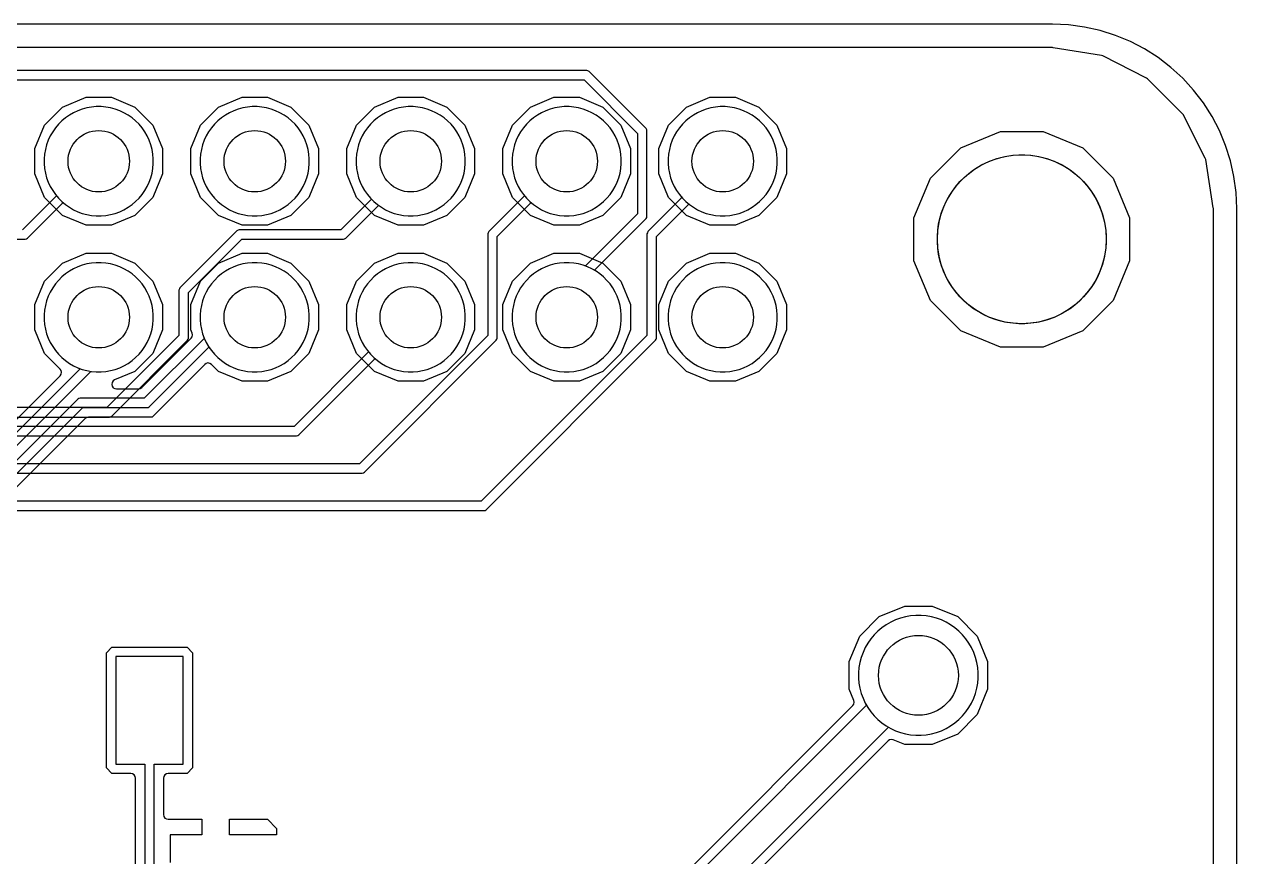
# Model space of a CAD drawing. Header units: millimetres. Extents: x 0 to 65, y 0 to 56.
# Drawn here: x 45.26 to 65, y 42.45 to 56 of the extents above; entities that cross this region are included whole.
import ezdxf

# ---------------------------------------------------------------- set-up
doc = ezdxf.new("R2010")
doc.units = ezdxf.units.MM

msp = doc.modelspace()

# ---------------------------------------------------------------- linework, layer by layer
at = {"layer": '16_copper'}
for points in [[(40.628, 55.093), (54.375, 55.093), (55.245, 54.223), (55.245, 52.914), (54.396, 52.065), (54.358, 52.079), (54.283, 52.099), (54.206, 52.112), (54.129, 52.119), (54.051, 52.119), (53.974, 52.112), (53.897, 52.099), (53.822, 52.079), (53.749, 52.052), (53.679, 52.019), (53.612, 51.98), (53.548, 51.936), (53.489, 51.886), (53.434, 51.831), (53.384, 51.772), (53.34, 51.708), (53.301, 51.641), (53.268, 51.571), (53.241, 51.498), (53.221, 51.423), (53.208, 51.346), (53.201, 51.269), (53.201, 51.191), (53.208, 51.114), (53.221, 51.037), (53.241, 50.962), (53.268, 50.889), (53.301, 50.819), (53.34, 50.752), (53.384, 50.688), (53.434, 50.629), (53.489, 50.574), (53.548, 50.524), (53.612, 50.48), (53.679, 50.441), (53.749, 50.408), (53.822, 50.381), (53.897, 50.361), (53.974, 50.348), (54.051, 50.341), (54.129, 50.341), (54.206, 50.348), (54.283, 50.361), (54.358, 50.381), (54.431, 50.408), (54.501, 50.441), (54.568, 50.48), (54.632, 50.524), (54.691, 50.574), (54.746, 50.629), (54.796, 50.688), (54.84, 50.752), (54.879, 50.819), (54.912, 50.889), (54.939, 50.962), (54.959, 51.037), (54.972, 51.114), (54.979, 51.191), (54.979, 51.269), (54.972, 51.346), (54.959, 51.423), (54.939, 51.498), (54.912, 51.571), (54.879, 51.641), (54.84, 51.708), (54.796, 51.772), (54.746, 51.831), (54.691, 51.886), (54.632, 51.936), (54.568, 51.98), (54.542, 51.996), (55.382, 52.836), (55.392, 52.853), (55.397, 52.873), (55.397, 54.264), (55.392, 54.284), (55.382, 54.301), (54.454, 55.23), (54.436, 55.24), (54.417, 55.245), (40.628, 55.245)], [(35.447, 49.606), (46.644, 49.606), (46.664, 49.611), (46.681, 49.621), (47.915, 50.855), (47.925, 50.872), (47.93, 50.892), (47.93, 51.632), (48.8, 52.502), (50.454, 52.502), (50.474, 52.507), (50.491, 52.517), (51.026, 53.052), (51.072, 53.02), (51.139, 52.981), (51.209, 52.948), (51.282, 52.921), (51.357, 52.901), (51.434, 52.888), (51.511, 52.881), (51.589, 52.881), (51.666, 52.888), (51.743, 52.901), (51.818, 52.921), (51.891, 52.948), (51.961, 52.981), (52.028, 53.02), (52.092, 53.064), (52.151, 53.114), (52.206, 53.169), (52.256, 53.228), (52.3, 53.292), (52.339, 53.359), (52.372, 53.429), (52.399, 53.502), (52.419, 53.577), (52.432, 53.654), (52.439, 53.731), (52.439, 53.809), (52.432, 53.886), (52.419, 53.963), (52.399, 54.038), (52.372, 54.111), (52.339, 54.181), (52.3, 54.248), (52.256, 54.312), (52.206, 54.371), (52.151, 54.426), (52.092, 54.476), (52.028, 54.52), (51.961, 54.559), (51.891, 54.592), (51.818, 54.619), (51.743, 54.639), (51.666, 54.652), (51.589, 54.659), (51.511, 54.659), (51.434, 54.652), (51.357, 54.639), (51.282, 54.619), (51.209, 54.592), (51.139, 54.559), (51.072, 54.52), (51.008, 54.476), (50.949, 54.426), (50.894, 54.371), (50.844, 54.312), (50.8, 54.248), (50.761, 54.181), (50.728, 54.111), (50.701, 54.038), (50.681, 53.963), (50.668, 53.886), (50.661, 53.809), (50.661, 53.731), (50.668, 53.654), (50.681, 53.577), (50.701, 53.502), (50.728, 53.429), (50.761, 53.359), (50.8, 53.292), (50.844, 53.228), (50.894, 53.169), (50.911, 53.152), (50.413, 52.654), (48.758, 52.654), (48.739, 52.649), (48.721, 52.639), (47.793, 51.71), (47.783, 51.693), (47.777, 51.674), (47.777, 50.933), (46.603, 49.759), (35.447, 49.759)], [(37.522, 48.692), (50.759, 48.692), (50.779, 48.697), (50.796, 48.707), (52.944, 50.855), (52.954, 50.872), (52.959, 50.892), (52.959, 52.546), (53.509, 53.097), (53.548, 53.064), (53.612, 53.02), (53.679, 52.981), (53.749, 52.948), (53.822, 52.921), (53.897, 52.901), (53.974, 52.888), (54.051, 52.881), (54.129, 52.881), (54.206, 52.888), (54.283, 52.901), (54.358, 52.921), (54.431, 52.948), (54.501, 52.981), (54.568, 53.02), (54.632, 53.064), (54.691, 53.114), (54.746, 53.169), (54.796, 53.228), (54.84, 53.292), (54.879, 53.359), (54.912, 53.429), (54.939, 53.502), (54.959, 53.577), (54.972, 53.654), (54.979, 53.731), (54.979, 53.809), (54.972, 53.886), (54.959, 53.963), (54.939, 54.038), (54.912, 54.111), (54.879, 54.181), (54.84, 54.248), (54.796, 54.312), (54.746, 54.371), (54.691, 54.426), (54.632, 54.476), (54.568, 54.52), (54.501, 54.559), (54.431, 54.592), (54.358, 54.619), (54.283, 54.639), (54.206, 54.652), (54.129, 54.659), (54.051, 54.659), (53.974, 54.652), (53.897, 54.639), (53.822, 54.619), (53.749, 54.592), (53.679, 54.559), (53.612, 54.52), (53.548, 54.476), (53.489, 54.426), (53.434, 54.371), (53.384, 54.312), (53.34, 54.248), (53.301, 54.181), (53.268, 54.111), (53.241, 54.038), (53.221, 53.963), (53.208, 53.886), (53.201, 53.809), (53.201, 53.731), (53.208, 53.654), (53.221, 53.577), (53.241, 53.502), (53.268, 53.429), (53.301, 53.359), (53.34, 53.292), (53.384, 53.228), (53.403, 53.206), (52.822, 52.625), (52.812, 52.607), (52.807, 52.588), (52.807, 50.933), (50.718, 48.844), (37.48, 48.844)], [(40.628, 48.082), (52.74, 48.082), (52.76, 48.087), (52.777, 48.097), (55.535, 50.855), (55.545, 50.872), (55.55, 50.892), (55.55, 52.546), (56.077, 53.074), (56.088, 53.064), (56.152, 53.02), (56.219, 52.981), (56.289, 52.948), (56.362, 52.921), (56.437, 52.901), (56.514, 52.888), (56.591, 52.881), (56.669, 52.881), (56.746, 52.888), (56.823, 52.901), (56.898, 52.921), (56.971, 52.948), (57.041, 52.981), (57.108, 53.02), (57.172, 53.064), (57.231, 53.114), (57.286, 53.169), (57.336, 53.228), (57.38, 53.292), (57.419, 53.359), (57.452, 53.429), (57.479, 53.502), (57.499, 53.577), (57.512, 53.654), (57.519, 53.731), (57.519, 53.809), (57.512, 53.886), (57.499, 53.963), (57.479, 54.038), (57.452, 54.111), (57.419, 54.181), (57.38, 54.248), (57.336, 54.312), (57.286, 54.371), (57.231, 54.426), (57.172, 54.476), (57.108, 54.52), (57.041, 54.559), (56.971, 54.592), (56.898, 54.619), (56.823, 54.639), (56.746, 54.652), (56.669, 54.659), (56.591, 54.659), (56.514, 54.652), (56.437, 54.639), (56.362, 54.619), (56.289, 54.592), (56.219, 54.559), (56.152, 54.52), (56.088, 54.476), (56.029, 54.426), (55.974, 54.371), (55.924, 54.312), (55.88, 54.248), (55.841, 54.181), (55.808, 54.111), (55.781, 54.038), (55.761, 53.963), (55.748, 53.886), (55.741, 53.809), (55.741, 53.731), (55.748, 53.654), (55.761, 53.577), (55.781, 53.502), (55.808, 53.429), (55.841, 53.359), (55.88, 53.292), (55.924, 53.228), (55.966, 53.178), (55.413, 52.625), (55.403, 52.607), (55.397, 52.588), (55.397, 50.933), (52.699, 48.235), (40.628, 48.235)], [(40.986, 52.502), (45.273, 52.502), (45.292, 52.507), (45.31, 52.517), (45.889, 53.097), (45.928, 53.064), (45.992, 53.02), (46.059, 52.981), (46.129, 52.948), (46.202, 52.921), (46.277, 52.901), (46.354, 52.888), (46.431, 52.881), (46.509, 52.881), (46.586, 52.888), (46.663, 52.901), (46.738, 52.921), (46.811, 52.948), (46.881, 52.981), (46.948, 53.02), (47.012, 53.064), (47.071, 53.114), (47.126, 53.169), (47.176, 53.228), (47.22, 53.292), (47.259, 53.359), (47.292, 53.429), (47.319, 53.502), (47.339, 53.577), (47.352, 53.654), (47.359, 53.731), (47.359, 53.809), (47.352, 53.886), (47.339, 53.963), (47.319, 54.038), (47.292, 54.111), (47.259, 54.181), (47.22, 54.248), (47.176, 54.312), (47.126, 54.371), (47.071, 54.426), (47.012, 54.476), (46.948, 54.52), (46.881, 54.559), (46.811, 54.592), (46.738, 54.619), (46.663, 54.639), (46.586, 54.652), (46.509, 54.659), (46.431, 54.659), (46.354, 54.652), (46.277, 54.639), (46.202, 54.619), (46.129, 54.592), (46.059, 54.559), (45.992, 54.52), (45.928, 54.476), (45.869, 54.426), (45.814, 54.371), (45.764, 54.312), (45.72, 54.248), (45.681, 54.181), (45.648, 54.111), (45.621, 54.038), (45.601, 53.963), (45.588, 53.886), (45.581, 53.809), (45.581, 53.731), (45.588, 53.654), (45.601, 53.577), (45.621, 53.502), (45.648, 53.429), (45.681, 53.359), (45.72, 53.292), (45.764, 53.228), (45.783, 53.206), (45.231, 52.654)], [(37.674, 49.301), (49.692, 49.301), (49.712, 49.307), (49.729, 49.317), (50.969, 50.557), (51.008, 50.524), (51.072, 50.48), (51.139, 50.441), (51.209, 50.408), (51.282, 50.381), (51.357, 50.361), (51.434, 50.348), (51.511, 50.341), (51.589, 50.341), (51.666, 50.348), (51.743, 50.361), (51.818, 50.381), (51.891, 50.408), (51.961, 50.441), (52.028, 50.48), (52.092, 50.524), (52.151, 50.574), (52.206, 50.629), (52.256, 50.688), (52.3, 50.752), (52.339, 50.819), (52.372, 50.889), (52.399, 50.962), (52.419, 51.037), (52.432, 51.114), (52.439, 51.191), (52.439, 51.269), (52.432, 51.346), (52.419, 51.423), (52.399, 51.498), (52.372, 51.571), (52.339, 51.641), (52.3, 51.708), (52.256, 51.772), (52.206, 51.831), (52.151, 51.886), (52.092, 51.936), (52.028, 51.98), (51.961, 52.019), (51.891, 52.052), (51.818, 52.079), (51.743, 52.099), (51.666, 52.112), (51.589, 52.119), (51.511, 52.119), (51.434, 52.112), (51.357, 52.099), (51.282, 52.079), (51.209, 52.052), (51.139, 52.019), (51.072, 51.98), (51.008, 51.936), (50.949, 51.886), (50.894, 51.831), (50.844, 51.772), (50.8, 51.708), (50.761, 51.641), (50.728, 51.571), (50.701, 51.498), (50.681, 51.423), (50.668, 51.346), (50.661, 51.269), (50.661, 51.191), (50.668, 51.114), (50.681, 51.037), (50.701, 50.962), (50.728, 50.889), (50.761, 50.819), (50.8, 50.752), (50.844, 50.688), (50.863, 50.666), (49.651, 49.454), (37.633, 49.454)]]:
    msp.add_lwpolyline(points, dxfattribs=at)
for points in [[(49.126, 52.888), (49.203, 52.901), (49.278, 52.921), (49.351, 52.948), (49.421, 52.981), (49.488, 53.02), (49.552, 53.064), (49.611, 53.114), (49.666, 53.169), (49.716, 53.228), (49.76, 53.292), (49.799, 53.359), (49.832, 53.429), (49.859, 53.502), (49.879, 53.577), (49.892, 53.654), (49.899, 53.731), (49.899, 53.809), (49.892, 53.886), (49.879, 53.963), (49.859, 54.038), (49.832, 54.111), (49.799, 54.181), (49.76, 54.248), (49.716, 54.312), (49.666, 54.371), (49.611, 54.426), (49.552, 54.476), (49.488, 54.52), (49.421, 54.559), (49.351, 54.592), (49.278, 54.619), (49.203, 54.639), (49.126, 54.652), (49.049, 54.659), (48.971, 54.659), (48.894, 54.652), (48.817, 54.639), (48.742, 54.619), (48.669, 54.592), (48.599, 54.559), (48.532, 54.52), (48.468, 54.476), (48.409, 54.426), (48.354, 54.371), (48.304, 54.312), (48.26, 54.248), (48.221, 54.181), (48.188, 54.111), (48.161, 54.038), (48.141, 53.963), (48.128, 53.886), (48.121, 53.809), (48.121, 53.731), (48.128, 53.654), (48.141, 53.577), (48.161, 53.502), (48.188, 53.429), (48.221, 53.359), (48.26, 53.292), (48.304, 53.228), (48.354, 53.169), (48.409, 53.114), (48.468, 53.064), (48.532, 53.02), (48.599, 52.981), (48.669, 52.948), (48.742, 52.921), (48.817, 52.901), (48.894, 52.888), (48.971, 52.881), (49.049, 52.881)], [(46.586, 50.348), (46.663, 50.361), (46.738, 50.381), (46.811, 50.408), (46.881, 50.441), (46.948, 50.48), (47.012, 50.524), (47.071, 50.574), (47.126, 50.629), (47.176, 50.688), (47.22, 50.752), (47.259, 50.819), (47.292, 50.889), (47.319, 50.962), (47.339, 51.037), (47.352, 51.114), (47.359, 51.191), (47.359, 51.269), (47.352, 51.346), (47.339, 51.423), (47.319, 51.498), (47.292, 51.571), (47.259, 51.641), (47.22, 51.708), (47.176, 51.772), (47.126, 51.831), (47.071, 51.886), (47.012, 51.936), (46.948, 51.98), (46.881, 52.019), (46.811, 52.052), (46.738, 52.079), (46.663, 52.099), (46.586, 52.112), (46.509, 52.119), (46.431, 52.119), (46.354, 52.112), (46.277, 52.099), (46.202, 52.079), (46.129, 52.052), (46.059, 52.019), (45.992, 51.98), (45.928, 51.936), (45.869, 51.886), (45.814, 51.831), (45.764, 51.772), (45.72, 51.708), (45.681, 51.641), (45.648, 51.571), (45.621, 51.498), (45.601, 51.423), (45.588, 51.346), (45.581, 51.269), (45.581, 51.191), (45.588, 51.114), (45.601, 51.037), (45.621, 50.962), (45.648, 50.889), (45.681, 50.819), (45.72, 50.752), (45.764, 50.688), (45.814, 50.629), (45.869, 50.574), (45.928, 50.524), (45.992, 50.48), (46.059, 50.441), (46.129, 50.408), (46.202, 50.381), (46.277, 50.361), (46.354, 50.348), (46.431, 50.341), (46.509, 50.341)], [(49.126, 50.348), (49.203, 50.361), (49.278, 50.381), (49.351, 50.408), (49.421, 50.441), (49.488, 50.48), (49.552, 50.524), (49.611, 50.574), (49.666, 50.629), (49.716, 50.688), (49.76, 50.752), (49.799, 50.819), (49.832, 50.889), (49.859, 50.962), (49.879, 51.037), (49.892, 51.114), (49.899, 51.191), (49.899, 51.269), (49.892, 51.346), (49.879, 51.423), (49.859, 51.498), (49.832, 51.571), (49.799, 51.641), (49.76, 51.708), (49.716, 51.772), (49.666, 51.831), (49.611, 51.886), (49.552, 51.936), (49.488, 51.98), (49.421, 52.019), (49.351, 52.052), (49.278, 52.079), (49.203, 52.099), (49.126, 52.112), (49.049, 52.119), (48.971, 52.119), (48.894, 52.112), (48.817, 52.099), (48.742, 52.079), (48.669, 52.052), (48.599, 52.019), (48.532, 51.98), (48.468, 51.936), (48.409, 51.886), (48.354, 51.831), (48.304, 51.772), (48.26, 51.708), (48.221, 51.641), (48.188, 51.571), (48.161, 51.498), (48.141, 51.423), (48.128, 51.346), (48.121, 51.269), (48.121, 51.191), (48.128, 51.114), (48.141, 51.037), (48.161, 50.962), (48.188, 50.889), (48.221, 50.819), (48.26, 50.752), (48.304, 50.688), (48.354, 50.629), (48.409, 50.574), (48.468, 50.524), (48.532, 50.48), (48.599, 50.441), (48.669, 50.408), (48.742, 50.381), (48.817, 50.361), (48.894, 50.348), (48.971, 50.341), (49.049, 50.341)], [(56.746, 50.348), (56.823, 50.361), (56.898, 50.381), (56.971, 50.408), (57.041, 50.441), (57.108, 50.48), (57.172, 50.524), (57.231, 50.574), (57.286, 50.629), (57.336, 50.688), (57.38, 50.752), (57.419, 50.819), (57.452, 50.889), (57.479, 50.962), (57.499, 51.037), (57.512, 51.114), (57.519, 51.191), (57.519, 51.269), (57.512, 51.346), (57.499, 51.423), (57.479, 51.498), (57.452, 51.571), (57.419, 51.641), (57.38, 51.708), (57.336, 51.772), (57.286, 51.831), (57.231, 51.886), (57.172, 51.936), (57.108, 51.98), (57.041, 52.019), (56.971, 52.052), (56.898, 52.079), (56.823, 52.099), (56.746, 52.112), (56.669, 52.119), (56.591, 52.119), (56.514, 52.112), (56.437, 52.099), (56.362, 52.079), (56.289, 52.052), (56.219, 52.019), (56.152, 51.98), (56.088, 51.936), (56.029, 51.886), (55.974, 51.831), (55.924, 51.772), (55.88, 51.708), (55.841, 51.641), (55.808, 51.571), (55.781, 51.498), (55.761, 51.423), (55.748, 51.346), (55.741, 51.269), (55.741, 51.191), (55.748, 51.114), (55.761, 51.037), (55.781, 50.962), (55.808, 50.889), (55.841, 50.819), (55.88, 50.752), (55.924, 50.688), (55.974, 50.629), (56.029, 50.574), (56.088, 50.524), (56.152, 50.48), (56.219, 50.441), (56.289, 50.408), (56.362, 50.381), (56.437, 50.361), (56.514, 50.348), (56.591, 50.341), (56.669, 50.341)], [(59.944, 44.433), (60.028, 44.448), (60.11, 44.47), (60.19, 44.499), (60.268, 44.535), (60.341, 44.578), (60.411, 44.627), (60.476, 44.681), (60.537, 44.742), (60.591, 44.807), (60.64, 44.877), (60.683, 44.95), (60.719, 45.028), (60.748, 45.108), (60.77, 45.19), (60.785, 45.274), (60.792, 45.358), (60.792, 45.444), (60.785, 45.528), (60.77, 45.612), (60.748, 45.694), (60.719, 45.774), (60.683, 45.852), (60.64, 45.925), (60.591, 45.995), (60.537, 46.06), (60.476, 46.121), (60.411, 46.175), (60.341, 46.224), (60.268, 46.267), (60.19, 46.303), (60.11, 46.332), (60.028, 46.354), (59.944, 46.369), (59.86, 46.376), (59.774, 46.376), (59.69, 46.369), (59.606, 46.354), (59.524, 46.332), (59.444, 46.303), (59.366, 46.267), (59.293, 46.224), (59.223, 46.175), (59.158, 46.121), (59.097, 46.06), (59.043, 45.995), (58.994, 45.925), (58.951, 45.852), (58.915, 45.774), (58.886, 45.694), (58.864, 45.612), (58.849, 45.528), (58.842, 45.444), (58.842, 45.358), (58.849, 45.274), (58.864, 45.19), (58.886, 45.108), (58.915, 45.028), (58.951, 44.95), (58.994, 44.877), (59.043, 44.807), (59.097, 44.742), (59.158, 44.681), (59.223, 44.627), (59.293, 44.578), (59.366, 44.535), (59.444, 44.499), (59.524, 44.47), (59.606, 44.448), (59.69, 44.433), (59.774, 44.426), (59.86, 44.426)]]:
    msp.add_lwpolyline(points, close=True, dxfattribs=at)
at = {"layer": '1_copper'}
for points in [[(64.619, 3), (64.619, 53), (64.618, 53.012), (64.494, 53.798), (64.486, 53.82), (64.125, 54.529), (64.111, 54.549), (63.549, 55.111), (63.529, 55.125), (62.82, 55.486), (62.798, 55.494), (62.012, 55.618), (62, 55.619), (40.695, 55.619)], [(40.767, 45.205), (45.841, 50.279), (45.857, 50.304), (45.863, 50.334), (45.856, 50.364), (45.841, 50.387), (45.587, 50.64), (45.429, 51.023), (45.429, 51.437), (45.587, 51.82), (45.88, 52.113), (46.263, 52.271), (46.677, 52.271), (47.06, 52.113), (47.353, 51.82), (47.511, 51.437), (47.511, 51.023), (47.353, 50.64), (47.06, 50.347), (46.729, 50.21), (46.704, 50.193), (46.687, 50.168), (46.682, 50.138), (46.689, 50.108), (46.706, 50.084), (46.732, 50.068), (46.758, 50.063), (47.118, 50.063), (47.147, 50.069), (47.172, 50.086), (47.974, 50.888), (47.99, 50.913), (47.996, 50.943), (47.99, 50.971), (47.969, 51.023), (47.969, 51.437), (48.127, 51.82), (48.42, 52.113), (48.803, 52.271), (49.217, 52.271), (49.6, 52.113), (49.893, 51.82), (50.051, 51.437), (50.051, 51.023), (49.893, 50.64), (49.6, 50.347), (49.217, 50.189), (48.803, 50.189), (48.42, 50.347), (48.304, 50.463), (48.278, 50.48), (48.249, 50.486), (48.219, 50.479), (48.196, 50.463), (47.339, 49.606), (46.303, 49.606), (46.274, 49.6), (46.25, 49.584), (41.556, 44.89)], [(41.072, 45.079), (46.343, 50.35), (46.354, 50.348), (46.431, 50.341), (46.509, 50.341), (46.586, 50.348), (46.663, 50.361), (46.738, 50.381), (46.811, 50.408), (46.881, 50.441), (46.948, 50.48), (47.012, 50.524), (47.071, 50.574), (47.126, 50.629), (47.176, 50.688), (47.22, 50.752), (47.259, 50.819), (47.292, 50.889), (47.319, 50.962), (47.339, 51.037), (47.352, 51.114), (47.359, 51.191), (47.359, 51.269), (47.352, 51.346), (47.339, 51.423), (47.319, 51.498), (47.292, 51.571), (47.259, 51.641), (47.22, 51.708), (47.176, 51.772), (47.126, 51.831), (47.071, 51.886), (47.012, 51.936), (46.948, 51.98), (46.881, 52.019), (46.811, 52.052), (46.738, 52.079), (46.663, 52.099), (46.586, 52.112), (46.509, 52.119), (46.431, 52.119), (46.354, 52.112), (46.277, 52.099), (46.202, 52.079), (46.129, 52.052), (46.059, 52.019), (45.992, 51.98), (45.928, 51.936), (45.869, 51.886), (45.814, 51.831), (45.764, 51.772), (45.72, 51.708), (45.681, 51.641), (45.648, 51.571), (45.621, 51.498), (45.601, 51.423), (45.588, 51.346), (45.581, 51.269), (45.581, 51.191), (45.588, 51.114), (45.601, 51.037), (45.621, 50.962), (45.648, 50.889), (45.681, 50.819), (45.72, 50.752), (45.764, 50.688), (45.814, 50.629), (45.869, 50.574), (45.928, 50.524), (45.992, 50.48), (46.059, 50.441), (46.129, 50.408), (46.17, 50.393), (40.935, 45.157)], [(41.377, 44.926), (46.209, 49.759), (47.254, 49.759), (47.273, 49.764), (47.291, 49.774), (48.263, 50.746), (48.304, 50.688), (48.354, 50.629), (48.409, 50.574), (48.468, 50.524), (48.532, 50.48), (48.599, 50.441), (48.669, 50.408), (48.742, 50.381), (48.817, 50.361), (48.894, 50.348), (48.971, 50.341), (49.049, 50.341), (49.126, 50.348), (49.203, 50.361), (49.278, 50.381), (49.351, 50.408), (49.421, 50.441), (49.488, 50.48), (49.552, 50.524), (49.611, 50.574), (49.666, 50.629), (49.716, 50.688), (49.76, 50.752), (49.799, 50.819), (49.832, 50.889), (49.859, 50.962), (49.879, 51.037), (49.892, 51.114), (49.899, 51.191), (49.899, 51.269), (49.892, 51.346), (49.879, 51.423), (49.859, 51.498), (49.832, 51.571), (49.799, 51.641), (49.76, 51.708), (49.716, 51.772), (49.666, 51.831), (49.611, 51.886), (49.552, 51.936), (49.488, 51.98), (49.421, 52.019), (49.351, 52.052), (49.278, 52.079), (49.203, 52.099), (49.126, 52.112), (49.049, 52.119), (48.971, 52.119), (48.894, 52.112), (48.817, 52.099), (48.742, 52.079), (48.669, 52.052), (48.599, 52.019), (48.532, 51.98), (48.468, 51.936), (48.409, 51.886), (48.354, 51.831), (48.304, 51.772), (48.26, 51.708), (48.221, 51.641), (48.188, 51.571), (48.161, 51.498), (48.141, 51.423), (48.128, 51.346), (48.121, 51.269), (48.121, 51.191), (48.128, 51.114), (48.141, 51.037), (48.161, 50.962), (48.188, 50.889), (48.189, 50.887), (47.212, 49.911), (46.167, 49.911), (46.148, 49.906), (46.13, 49.896), (41.239, 45.005)], [(56.109, 42.267), (58.75, 44.909), (58.767, 44.934), (58.772, 44.964), (58.766, 44.992), (58.69, 45.177), (58.69, 45.625), (58.861, 46.04), (59.178, 46.357), (59.593, 46.528), (60.041, 46.528), (60.456, 46.357), (60.773, 46.04), (60.944, 45.625), (60.944, 45.177), (60.773, 44.762), (60.456, 44.445), (60.041, 44.274), (59.593, 44.274), (59.408, 44.35), (59.378, 44.356), (59.348, 44.35), (59.325, 44.334), (56.944, 41.953)], [(56.769, 41.994), (59.331, 44.556), (59.366, 44.535), (59.444, 44.499), (59.524, 44.47), (59.606, 44.448), (59.69, 44.433), (59.774, 44.426), (59.86, 44.426), (59.944, 44.433), (60.028, 44.448), (60.11, 44.47), (60.19, 44.499), (60.268, 44.535), (60.341, 44.578), (60.411, 44.627), (60.476, 44.681), (60.537, 44.742), (60.591, 44.807), (60.64, 44.877), (60.683, 44.95), (60.719, 45.028), (60.748, 45.108), (60.77, 45.19), (60.785, 45.274), (60.792, 45.358), (60.792, 45.444), (60.785, 45.528), (60.77, 45.612), (60.748, 45.694), (60.719, 45.774), (60.683, 45.852), (60.64, 45.925), (60.591, 45.995), (60.537, 46.06), (60.476, 46.121), (60.411, 46.175), (60.341, 46.224), (60.268, 46.267), (60.19, 46.303), (60.11, 46.332), (60.028, 46.354), (59.944, 46.369), (59.86, 46.376), (59.774, 46.376), (59.69, 46.369), (59.606, 46.354), (59.524, 46.332), (59.444, 46.303), (59.366, 46.267), (59.293, 46.224), (59.223, 46.175), (59.158, 46.121), (59.097, 46.06), (59.043, 45.995), (58.994, 45.925), (58.951, 45.852), (58.915, 45.774), (58.886, 45.694), (58.864, 45.612), (58.849, 45.528), (58.842, 45.444), (58.842, 45.358), (58.849, 45.274), (58.864, 45.19), (58.886, 45.108), (58.915, 45.028), (58.951, 44.95), (58.972, 44.915), (56.321, 42.264)], [(47.068, 41.274), (47.068, 43.727), (47.062, 43.757), (47.045, 43.782), (47.02, 43.798), (46.992, 43.804), (46.684, 43.804), (46.595, 43.893), (46.595, 45.769), (46.684, 45.858), (47.91, 45.858), (47.999, 45.769), (47.999, 43.893), (47.91, 43.804), (47.602, 43.804), (47.572, 43.798), (47.547, 43.78), (47.531, 43.755), (47.526, 43.727), (47.526, 43.134), (47.532, 43.104), (47.549, 43.079), (47.574, 43.063), (47.602, 43.058), (48.148, 43.058), (48.148, 42.804), (47.635, 42.804), (47.635, 42.354)]]:
    msp.add_lwpolyline(points, dxfattribs=at)
for points in [[(46.263, 52.729), (45.88, 52.887), (45.587, 53.18), (45.429, 53.563), (45.429, 53.977), (45.587, 54.36), (45.88, 54.653), (46.263, 54.811), (46.677, 54.811), (47.06, 54.653), (47.353, 54.36), (47.511, 53.977), (47.511, 53.563), (47.353, 53.18), (47.06, 52.887), (46.677, 52.729)], [(48.803, 52.729), (48.42, 52.887), (48.127, 53.18), (47.969, 53.563), (47.969, 53.977), (48.127, 54.36), (48.42, 54.653), (48.803, 54.811), (49.217, 54.811), (49.6, 54.653), (49.893, 54.36), (50.051, 53.977), (50.051, 53.563), (49.893, 53.18), (49.6, 52.887), (49.217, 52.729)], [(51.343, 52.729), (50.96, 52.887), (50.667, 53.18), (50.509, 53.563), (50.509, 53.977), (50.667, 54.36), (50.96, 54.653), (51.343, 54.811), (51.757, 54.811), (52.14, 54.653), (52.433, 54.36), (52.591, 53.977), (52.591, 53.563), (52.433, 53.18), (52.14, 52.887), (51.757, 52.729)], [(53.883, 52.729), (53.5, 52.887), (53.207, 53.18), (53.049, 53.563), (53.049, 53.977), (53.207, 54.36), (53.5, 54.653), (53.883, 54.811), (54.297, 54.811), (54.68, 54.653), (54.973, 54.36), (55.131, 53.977), (55.131, 53.563), (54.973, 53.18), (54.68, 52.887), (54.297, 52.729)], [(56.423, 52.729), (56.04, 52.887), (55.747, 53.18), (55.589, 53.563), (55.589, 53.977), (55.747, 54.36), (56.04, 54.653), (56.423, 54.811), (56.837, 54.811), (57.22, 54.653), (57.513, 54.36), (57.671, 53.977), (57.671, 53.563), (57.513, 53.18), (57.22, 52.887), (56.837, 52.729)], [(46.586, 52.888), (46.663, 52.901), (46.738, 52.921), (46.811, 52.948), (46.881, 52.981), (46.948, 53.02), (47.012, 53.064), (47.071, 53.114), (47.126, 53.169), (47.176, 53.228), (47.22, 53.292), (47.259, 53.359), (47.292, 53.429), (47.319, 53.502), (47.339, 53.577), (47.352, 53.654), (47.359, 53.731), (47.359, 53.809), (47.352, 53.886), (47.339, 53.963), (47.319, 54.038), (47.292, 54.111), (47.259, 54.181), (47.22, 54.248), (47.176, 54.312), (47.126, 54.371), (47.071, 54.426), (47.012, 54.476), (46.948, 54.52), (46.881, 54.559), (46.811, 54.592), (46.738, 54.619), (46.663, 54.639), (46.586, 54.652), (46.509, 54.659), (46.431, 54.659), (46.354, 54.652), (46.277, 54.639), (46.202, 54.619), (46.129, 54.592), (46.059, 54.559), (45.992, 54.52), (45.928, 54.476), (45.869, 54.426), (45.814, 54.371), (45.764, 54.312), (45.72, 54.248), (45.681, 54.181), (45.648, 54.111), (45.621, 54.038), (45.601, 53.963), (45.588, 53.886), (45.581, 53.809), (45.581, 53.731), (45.588, 53.654), (45.601, 53.577), (45.621, 53.502), (45.648, 53.429), (45.681, 53.359), (45.72, 53.292), (45.764, 53.228), (45.814, 53.169), (45.869, 53.114), (45.928, 53.064), (45.992, 53.02), (46.059, 52.981), (46.129, 52.948), (46.202, 52.921), (46.277, 52.901), (46.354, 52.888), (46.431, 52.881), (46.509, 52.881)], [(49.126, 52.888), (49.203, 52.901), (49.278, 52.921), (49.351, 52.948), (49.421, 52.981), (49.488, 53.02), (49.552, 53.064), (49.611, 53.114), (49.666, 53.169), (49.716, 53.228), (49.76, 53.292), (49.799, 53.359), (49.832, 53.429), (49.859, 53.502), (49.879, 53.577), (49.892, 53.654), (49.899, 53.731), (49.899, 53.809), (49.892, 53.886), (49.879, 53.963), (49.859, 54.038), (49.832, 54.111), (49.799, 54.181), (49.76, 54.248), (49.716, 54.312), (49.666, 54.371), (49.611, 54.426), (49.552, 54.476), (49.488, 54.52), (49.421, 54.559), (49.351, 54.592), (49.278, 54.619), (49.203, 54.639), (49.126, 54.652), (49.049, 54.659), (48.971, 54.659), (48.894, 54.652), (48.817, 54.639), (48.742, 54.619), (48.669, 54.592), (48.599, 54.559), (48.532, 54.52), (48.468, 54.476), (48.409, 54.426), (48.354, 54.371), (48.304, 54.312), (48.26, 54.248), (48.221, 54.181), (48.188, 54.111), (48.161, 54.038), (48.141, 53.963), (48.128, 53.886), (48.121, 53.809), (48.121, 53.731), (48.128, 53.654), (48.141, 53.577), (48.161, 53.502), (48.188, 53.429), (48.221, 53.359), (48.26, 53.292), (48.304, 53.228), (48.354, 53.169), (48.409, 53.114), (48.468, 53.064), (48.532, 53.02), (48.599, 52.981), (48.669, 52.948), (48.742, 52.921), (48.817, 52.901), (48.894, 52.888), (48.971, 52.881), (49.049, 52.881)], [(51.666, 52.888), (51.743, 52.901), (51.818, 52.921), (51.891, 52.948), (51.961, 52.981), (52.028, 53.02), (52.092, 53.064), (52.151, 53.114), (52.206, 53.169), (52.256, 53.228), (52.3, 53.292), (52.339, 53.359), (52.372, 53.429), (52.399, 53.502), (52.419, 53.577), (52.432, 53.654), (52.439, 53.731), (52.439, 53.809), (52.432, 53.886), (52.419, 53.963), (52.399, 54.038), (52.372, 54.111), (52.339, 54.181), (52.3, 54.248), (52.256, 54.312), (52.206, 54.371), (52.151, 54.426), (52.092, 54.476), (52.028, 54.52), (51.961, 54.559), (51.891, 54.592), (51.818, 54.619), (51.743, 54.639), (51.666, 54.652), (51.589, 54.659), (51.511, 54.659), (51.434, 54.652), (51.357, 54.639), (51.282, 54.619), (51.209, 54.592), (51.139, 54.559), (51.072, 54.52), (51.008, 54.476), (50.949, 54.426), (50.894, 54.371), (50.844, 54.312), (50.8, 54.248), (50.761, 54.181), (50.728, 54.111), (50.701, 54.038), (50.681, 53.963), (50.668, 53.886), (50.661, 53.809), (50.661, 53.731), (50.668, 53.654), (50.681, 53.577), (50.701, 53.502), (50.728, 53.429), (50.761, 53.359), (50.8, 53.292), (50.844, 53.228), (50.894, 53.169), (50.949, 53.114), (51.008, 53.064), (51.072, 53.02), (51.139, 52.981), (51.209, 52.948), (51.282, 52.921), (51.357, 52.901), (51.434, 52.888), (51.511, 52.881), (51.589, 52.881)], [(54.206, 52.888), (54.283, 52.901), (54.358, 52.921), (54.431, 52.948), (54.501, 52.981), (54.568, 53.02), (54.632, 53.064), (54.691, 53.114), (54.746, 53.169), (54.796, 53.228), (54.84, 53.292), (54.879, 53.359), (54.912, 53.429), (54.939, 53.502), (54.959, 53.577), (54.972, 53.654), (54.979, 53.731), (54.979, 53.809), (54.972, 53.886), (54.959, 53.963), (54.939, 54.038), (54.912, 54.111), (54.879, 54.181), (54.84, 54.248), (54.796, 54.312), (54.746, 54.371), (54.691, 54.426), (54.632, 54.476), (54.568, 54.52), (54.501, 54.559), (54.431, 54.592), (54.358, 54.619), (54.283, 54.639), (54.206, 54.652), (54.129, 54.659), (54.051, 54.659), (53.974, 54.652), (53.897, 54.639), (53.822, 54.619), (53.749, 54.592), (53.679, 54.559), (53.612, 54.52), (53.548, 54.476), (53.489, 54.426), (53.434, 54.371), (53.384, 54.312), (53.34, 54.248), (53.301, 54.181), (53.268, 54.111), (53.241, 54.038), (53.221, 53.963), (53.208, 53.886), (53.201, 53.809), (53.201, 53.731), (53.208, 53.654), (53.221, 53.577), (53.241, 53.502), (53.268, 53.429), (53.301, 53.359), (53.34, 53.292), (53.384, 53.228), (53.434, 53.169), (53.489, 53.114), (53.548, 53.064), (53.612, 53.02), (53.679, 52.981), (53.749, 52.948), (53.822, 52.921), (53.897, 52.901), (53.974, 52.888), (54.051, 52.881), (54.129, 52.881)], [(56.746, 52.888), (56.823, 52.901), (56.898, 52.921), (56.971, 52.948), (57.041, 52.981), (57.108, 53.02), (57.172, 53.064), (57.231, 53.114), (57.286, 53.169), (57.336, 53.228), (57.38, 53.292), (57.419, 53.359), (57.452, 53.429), (57.479, 53.502), (57.499, 53.577), (57.512, 53.654), (57.519, 53.731), (57.519, 53.809), (57.512, 53.886), (57.499, 53.963), (57.479, 54.038), (57.452, 54.111), (57.419, 54.181), (57.38, 54.248), (57.336, 54.312), (57.286, 54.371), (57.231, 54.426), (57.172, 54.476), (57.108, 54.52), (57.041, 54.559), (56.971, 54.592), (56.898, 54.619), (56.823, 54.639), (56.746, 54.652), (56.669, 54.659), (56.591, 54.659), (56.514, 54.652), (56.437, 54.639), (56.362, 54.619), (56.289, 54.592), (56.219, 54.559), (56.152, 54.52), (56.088, 54.476), (56.029, 54.426), (55.974, 54.371), (55.924, 54.312), (55.88, 54.248), (55.841, 54.181), (55.808, 54.111), (55.781, 54.038), (55.761, 53.963), (55.748, 53.886), (55.741, 53.809), (55.741, 53.731), (55.748, 53.654), (55.761, 53.577), (55.781, 53.502), (55.808, 53.429), (55.841, 53.359), (55.88, 53.292), (55.924, 53.228), (55.974, 53.169), (56.029, 53.114), (56.088, 53.064), (56.152, 53.02), (56.219, 52.981), (56.289, 52.948), (56.362, 52.921), (56.437, 52.901), (56.514, 52.888), (56.591, 52.881), (56.669, 52.881)], [(61.151, 50.744), (60.505, 51.011), (60.011, 51.505), (59.744, 52.151), (59.744, 52.849), (60.011, 53.495), (60.505, 53.989), (61.151, 54.256), (61.849, 54.256), (62.495, 53.989), (62.989, 53.495), (63.256, 52.849), (63.256, 52.151), (62.989, 51.505), (62.495, 51.011), (61.849, 50.744)], [(51.343, 50.189), (50.96, 50.347), (50.667, 50.64), (50.509, 51.023), (50.509, 51.437), (50.667, 51.82), (50.96, 52.113), (51.343, 52.271), (51.757, 52.271), (52.14, 52.113), (52.433, 51.82), (52.591, 51.437), (52.591, 51.023), (52.433, 50.64), (52.14, 50.347), (51.757, 50.189)], [(53.883, 50.189), (53.5, 50.347), (53.207, 50.64), (53.049, 51.023), (53.049, 51.437), (53.207, 51.82), (53.5, 52.113), (53.883, 52.271), (54.297, 52.271), (54.68, 52.113), (54.973, 51.82), (55.131, 51.437), (55.131, 51.023), (54.973, 50.64), (54.68, 50.347), (54.297, 50.189)], [(56.423, 50.189), (56.04, 50.347), (55.747, 50.64), (55.589, 51.023), (55.589, 51.437), (55.747, 51.82), (56.04, 52.113), (56.423, 52.271), (56.837, 52.271), (57.22, 52.113), (57.513, 51.82), (57.671, 51.437), (57.671, 51.023), (57.513, 50.64), (57.22, 50.347), (56.837, 50.189)], [(51.666, 50.348), (51.743, 50.361), (51.818, 50.381), (51.891, 50.408), (51.961, 50.441), (52.028, 50.48), (52.092, 50.524), (52.151, 50.574), (52.206, 50.629), (52.256, 50.688), (52.3, 50.752), (52.339, 50.819), (52.372, 50.889), (52.399, 50.962), (52.419, 51.037), (52.432, 51.114), (52.439, 51.191), (52.439, 51.269), (52.432, 51.346), (52.419, 51.423), (52.399, 51.498), (52.372, 51.571), (52.339, 51.641), (52.3, 51.708), (52.256, 51.772), (52.206, 51.831), (52.151, 51.886), (52.092, 51.936), (52.028, 51.98), (51.961, 52.019), (51.891, 52.052), (51.818, 52.079), (51.743, 52.099), (51.666, 52.112), (51.589, 52.119), (51.511, 52.119), (51.434, 52.112), (51.357, 52.099), (51.282, 52.079), (51.209, 52.052), (51.139, 52.019), (51.072, 51.98), (51.008, 51.936), (50.949, 51.886), (50.894, 51.831), (50.844, 51.772), (50.8, 51.708), (50.761, 51.641), (50.728, 51.571), (50.701, 51.498), (50.681, 51.423), (50.668, 51.346), (50.661, 51.269), (50.661, 51.191), (50.668, 51.114), (50.681, 51.037), (50.701, 50.962), (50.728, 50.889), (50.761, 50.819), (50.8, 50.752), (50.844, 50.688), (50.894, 50.629), (50.949, 50.574), (51.008, 50.524), (51.072, 50.48), (51.139, 50.441), (51.209, 50.408), (51.282, 50.381), (51.357, 50.361), (51.434, 50.348), (51.511, 50.341), (51.589, 50.341)], [(54.206, 50.348), (54.283, 50.361), (54.358, 50.381), (54.431, 50.408), (54.501, 50.441), (54.568, 50.48), (54.632, 50.524), (54.691, 50.574), (54.746, 50.629), (54.796, 50.688), (54.84, 50.752), (54.879, 50.819), (54.912, 50.889), (54.939, 50.962), (54.959, 51.037), (54.972, 51.114), (54.979, 51.191), (54.979, 51.269), (54.972, 51.346), (54.959, 51.423), (54.939, 51.498), (54.912, 51.571), (54.879, 51.641), (54.84, 51.708), (54.796, 51.772), (54.746, 51.831), (54.691, 51.886), (54.632, 51.936), (54.568, 51.98), (54.501, 52.019), (54.431, 52.052), (54.358, 52.079), (54.283, 52.099), (54.206, 52.112), (54.129, 52.119), (54.051, 52.119), (53.974, 52.112), (53.897, 52.099), (53.822, 52.079), (53.749, 52.052), (53.679, 52.019), (53.612, 51.98), (53.548, 51.936), (53.489, 51.886), (53.434, 51.831), (53.384, 51.772), (53.34, 51.708), (53.301, 51.641), (53.268, 51.571), (53.241, 51.498), (53.221, 51.423), (53.208, 51.346), (53.201, 51.269), (53.201, 51.191), (53.208, 51.114), (53.221, 51.037), (53.241, 50.962), (53.268, 50.889), (53.301, 50.819), (53.34, 50.752), (53.384, 50.688), (53.434, 50.629), (53.489, 50.574), (53.548, 50.524), (53.612, 50.48), (53.679, 50.441), (53.749, 50.408), (53.822, 50.381), (53.897, 50.361), (53.974, 50.348), (54.051, 50.341), (54.129, 50.341)], [(56.746, 50.348), (56.823, 50.361), (56.898, 50.381), (56.971, 50.408), (57.041, 50.441), (57.108, 50.48), (57.172, 50.524), (57.231, 50.574), (57.286, 50.629), (57.336, 50.688), (57.38, 50.752), (57.419, 50.819), (57.452, 50.889), (57.479, 50.962), (57.499, 51.037), (57.512, 51.114), (57.519, 51.191), (57.519, 51.269), (57.512, 51.346), (57.499, 51.423), (57.479, 51.498), (57.452, 51.571), (57.419, 51.641), (57.38, 51.708), (57.336, 51.772), (57.286, 51.831), (57.231, 51.886), (57.172, 51.936), (57.108, 51.98), (57.041, 52.019), (56.971, 52.052), (56.898, 52.079), (56.823, 52.099), (56.746, 52.112), (56.669, 52.119), (56.591, 52.119), (56.514, 52.112), (56.437, 52.099), (56.362, 52.079), (56.289, 52.052), (56.219, 52.019), (56.152, 51.98), (56.088, 51.936), (56.029, 51.886), (55.974, 51.831), (55.924, 51.772), (55.88, 51.708), (55.841, 51.641), (55.808, 51.571), (55.781, 51.498), (55.761, 51.423), (55.748, 51.346), (55.741, 51.269), (55.741, 51.191), (55.748, 51.114), (55.761, 51.037), (55.781, 50.962), (55.808, 50.889), (55.841, 50.819), (55.88, 50.752), (55.924, 50.688), (55.974, 50.629), (56.029, 50.574), (56.088, 50.524), (56.152, 50.48), (56.219, 50.441), (56.289, 50.408), (56.362, 50.381), (56.437, 50.361), (56.514, 50.348), (56.591, 50.341), (56.669, 50.341)], [(47.373, 39.801), (47.373, 43.956), (47.847, 43.956), (47.847, 45.706), (46.747, 45.706), (46.747, 43.956), (47.221, 43.956), (47.221, 39.759), (47.226, 39.74), (47.236, 39.722), (47.523, 39.435), (47.54, 39.425), (47.56, 39.42), (47.635, 39.42), (47.635, 39.104), (49.11, 39.104), (49.11, 39.554), (48.256, 39.554), (48.252, 39.557), (48.235, 39.567), (48.216, 39.573), (47.601, 39.573)], [(48.598, 42.804), (48.598, 43.058), (49.216, 43.058), (49.364, 42.909), (49.364, 42.804)]]:
    msp.add_lwpolyline(points, close=True, dxfattribs=at)
at = {"layer": 'drills_NPTH'}
msp.add_circle((61.5, 52.5), 1.375, dxfattribs=at)
at = {"layer": 'drills_PTH'}
for centre, radius in [((46.47, 53.77), 0.5), ((49.01, 53.77), 0.5), ((51.55, 53.77), 0.5), ((54.09, 53.77), 0.5), ((56.63, 53.77), 0.5), ((46.47, 51.23), 0.5), ((49.01, 51.23), 0.5), ((51.55, 51.23), 0.5), ((54.09, 51.23), 0.5), ((56.63, 51.23), 0.5), ((59.817, 45.401), 0.65)]:
    msp.add_circle(centre, radius, dxfattribs=at)
at = {"layer": 'holes'}
msp.add_lwpolyline([(62.875, 52.451), (62.868, 52.353), (62.854, 52.256), (62.833, 52.16), (62.805, 52.066), (62.771, 51.973), (62.73, 51.884), (62.683, 51.798), (62.63, 51.715), (62.571, 51.637), (62.507, 51.562), (62.438, 51.493), (62.363, 51.429), (62.285, 51.37), (62.202, 51.317), (62.116, 51.27), (62.027, 51.229), (61.934, 51.195), (61.84, 51.167), (61.744, 51.146), (61.647, 51.132), (61.549, 51.125), (61.451, 51.125), (61.353, 51.132), (61.256, 51.146), (61.16, 51.167), (61.066, 51.195), (60.973, 51.229), (60.884, 51.27), (60.798, 51.317), (60.715, 51.37), (60.637, 51.429), (60.562, 51.493), (60.493, 51.562), (60.429, 51.637), (60.37, 51.715), (60.317, 51.798), (60.27, 51.884), (60.229, 51.973), (60.195, 52.066), (60.167, 52.16), (60.146, 52.256), (60.132, 52.353), (60.125, 52.451), (60.125, 52.549), (60.132, 52.647), (60.146, 52.744), (60.167, 52.84), (60.195, 52.934), (60.229, 53.027), (60.27, 53.116), (60.317, 53.202), (60.37, 53.285), (60.429, 53.363), (60.493, 53.438), (60.562, 53.507), (60.637, 53.571), (60.715, 53.63), (60.798, 53.683), (60.884, 53.73), (60.973, 53.771), (61.066, 53.805), (61.16, 53.833), (61.256, 53.854), (61.353, 53.868), (61.451, 53.875), (61.549, 53.875), (61.647, 53.868), (61.744, 53.854), (61.84, 53.833), (61.934, 53.805), (62.027, 53.771), (62.116, 53.73), (62.202, 53.683), (62.285, 53.63), (62.363, 53.571), (62.438, 53.507), (62.507, 53.438), (62.571, 53.363), (62.63, 53.285), (62.683, 53.202), (62.73, 53.116), (62.771, 53.027), (62.805, 52.934), (62.833, 52.84), (62.854, 52.744), (62.868, 52.647), (62.875, 52.549), (62.875, 52.451)], close=True, dxfattribs=at)
at = {"layer": 'outline'}
msp.add_lwpolyline([(65, 3), (65, 53), (64.989, 53.261), (64.954, 53.521), (64.898, 53.776), (64.819, 54.026), (64.719, 54.268), (64.598, 54.5), (64.457, 54.721), (64.298, 54.928), (64.121, 55.121), (63.928, 55.298), (63.721, 55.457), (63.5, 55.598), (63.268, 55.719), (63.026, 55.819), (62.776, 55.898), (62.521, 55.954), (62.261, 55.989), (62, 56), (3, 56)], dxfattribs=at)

doc.saveas('drawing.dxf')
